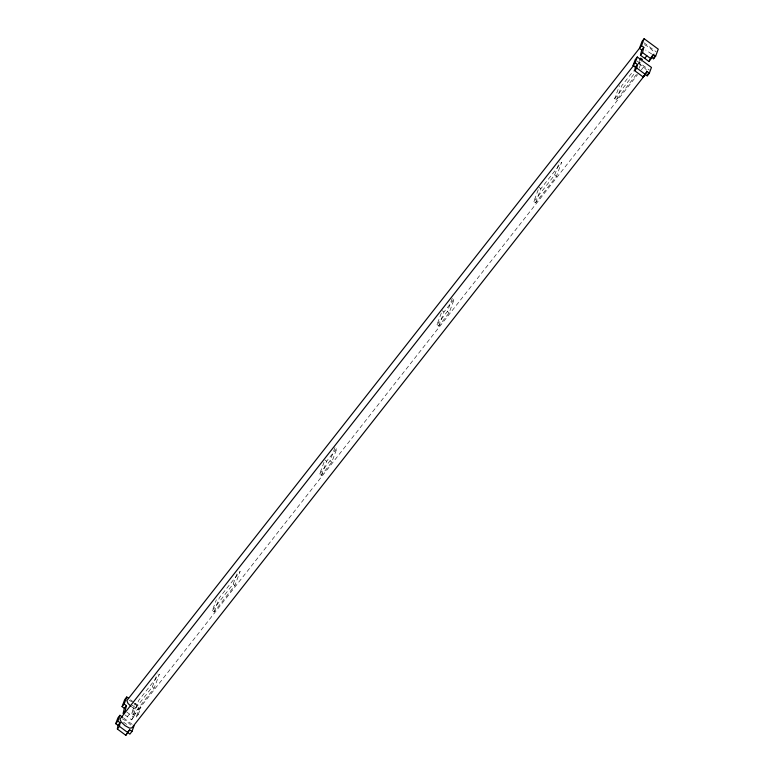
<?xml version="1.0" encoding="UTF-8"?>
<svg xmlns="http://www.w3.org/2000/svg" width="774" height="774" viewBox="0 0 774 774"><rect width="100%" height="100%" fill="white"/><g stroke="black" fill="none" stroke-linecap="round" stroke-linejoin="round"><path stroke-width="0.58" stroke-dasharray="3.87 2.9" d="M133.341 714.644L138.575 700.567L159.357 674.135L154.123 688.212L133.341 714.644L131.57 713.338L135.198 703.595M136.214 717.082L138.294 714.431L136.021 712.757L133.941 715.399L136.214 717.082L138.817 710.087L140.887 707.446L135.237 703.266M138.294 714.431L140.887 707.446M131.57 713.338L152.352 686.906L157.19 673.912M214.117 611.866L219.352 597.789L240.163 571.309L234.928 585.386L214.117 611.866L212.347 610.57L216.372 599.734M212.347 610.57L233.168 584.08L237.192 573.253M321.423 475.333L326.657 461.256L337.048 448.04L331.804 462.117L321.423 475.333L319.652 474.027L324.49 461.033M319.652 474.027L330.043 460.811L335.277 446.733M438.732 326.067L443.976 311.99L454.357 298.764L449.123 312.841L438.732 326.067L436.971 324.761L441.403 312.841M436.971 324.761L447.362 311.535L452.597 297.458M535.618 202.798L540.852 188.721L561.663 162.23L556.429 176.308L535.618 202.798L533.847 201.492L538.278 189.582M533.847 201.492L554.668 175.001L559.496 162.008M636.46 74.478L616.423 99.972L614.662 98.666L619.49 85.672M616.423 99.972L621.657 85.895L633.538 70.782M638.656 63.565L639.469 61.398M639.218 68.122L641.636 61.62M124.798 714.779L131.628 719.839L133.941 715.399M131.628 719.839L136.021 712.757M638.724 64.174L640.214 62.288M127.362 716.676L129.432 714.034L133.708 717.188M614.662 98.666L634.699 73.172M131.977 707.184L136.427 709.652L138.749 709.381L637.612 74.623M641.346 69.873L645.081 65.122M644.461 44.65L648.912 47.108L652.879 50.871L654.04 53.725M651.718 53.996L645.68 50.029M638.473 63.642L642.033 65.606L646 69.37L647.161 72.224M129.171 700.306L131.841 701.776M122.292 718.804L126.743 721.262L130.709 725.025M643.939 42.734L656.178 51.79M637.128 61.04L649.376 70.086M554.668 175.001L556.429 176.308M539.081 187.414L540.852 188.721M447.362 311.535L449.123 312.841M442.206 310.684L443.976 311.99M330.043 460.811L331.804 462.117M324.887 459.95L326.657 461.256M233.168 584.08L234.928 585.386M152.352 686.906L154.123 688.212M130.525 699.783L134.299 702.569M132.219 705.211L138.817 710.087M126.868 712.138L129.432 714.034M123.724 718.088L132.199 724.358M123.53 722.123L128.242 725.606M133.621 702.763L137.588 706.527L138.749 709.381"/><path stroke-width="1.16" d="M120.086 722.722L119.428 726.37L129.868 734.129L131.948 731.488L129.674 729.814L125.852 735.3L117.348 729.021L118.006 725.364L120.086 722.722L117.822 721.049L119.951 715.302L122.785 717.392M649.318 73.191L647.045 71.508L643.213 77.003L634.719 70.715L635.377 67.067L637.457 64.426L635.183 62.742L637.321 57.005L651.456 67.444L649.318 73.191L647.238 75.833L636.799 68.073L637.457 64.426M126.433 705.665L124.353 708.307L123.085 713.522L125.165 710.88L126.433 705.665L124.159 703.992L126.762 696.997L128.648 698.39M655.655 56.134L653.391 54.461L648.999 61.533L640.456 55.215L641.723 50.01L643.804 47.369L641.53 45.685L644.132 38.7L658.258 49.149L655.655 56.134L653.585 58.776L651.311 57.102M640.456 55.215L642.526 52.574L643.804 47.369M118.006 725.364L115.742 723.69L117.88 717.943L119.951 715.302M124.353 708.307L122.089 706.633L124.682 699.648L126.762 696.997M131.948 731.488L134.086 725.751M635.377 67.067L633.113 65.393L635.241 59.646L637.321 57.005M639.866 60.314L640.669 58.147L642.439 59.453M647.238 75.833L647.954 73.917M653.585 58.776L654.698 55.786M648.999 61.533L650.847 57.992M125.852 735.3L127.013 733.404M643.213 77.003L647.045 71.508M644.132 38.7L642.052 41.341L639.45 48.336L641.723 50.01M122.089 706.633L124.159 703.992M641.53 45.685L126.849 700.576L128.01 703.431L131.183 706.439M115.742 723.69L117.822 721.049M633.113 65.393L635.183 62.742M633.771 65.316L119.97 719.075L121.131 721.929L125.098 725.683L129.548 728.15L131.87 727.879L645.671 74.12M117.348 729.021L119.428 726.37M634.719 70.715L636.799 68.073M644.723 58.369L646.803 55.728L651.069 58.892M652.008 56.221L653.391 54.461M127.604 732.456L129.674 729.814M642.526 52.574L646.803 55.728"/></g></svg>
